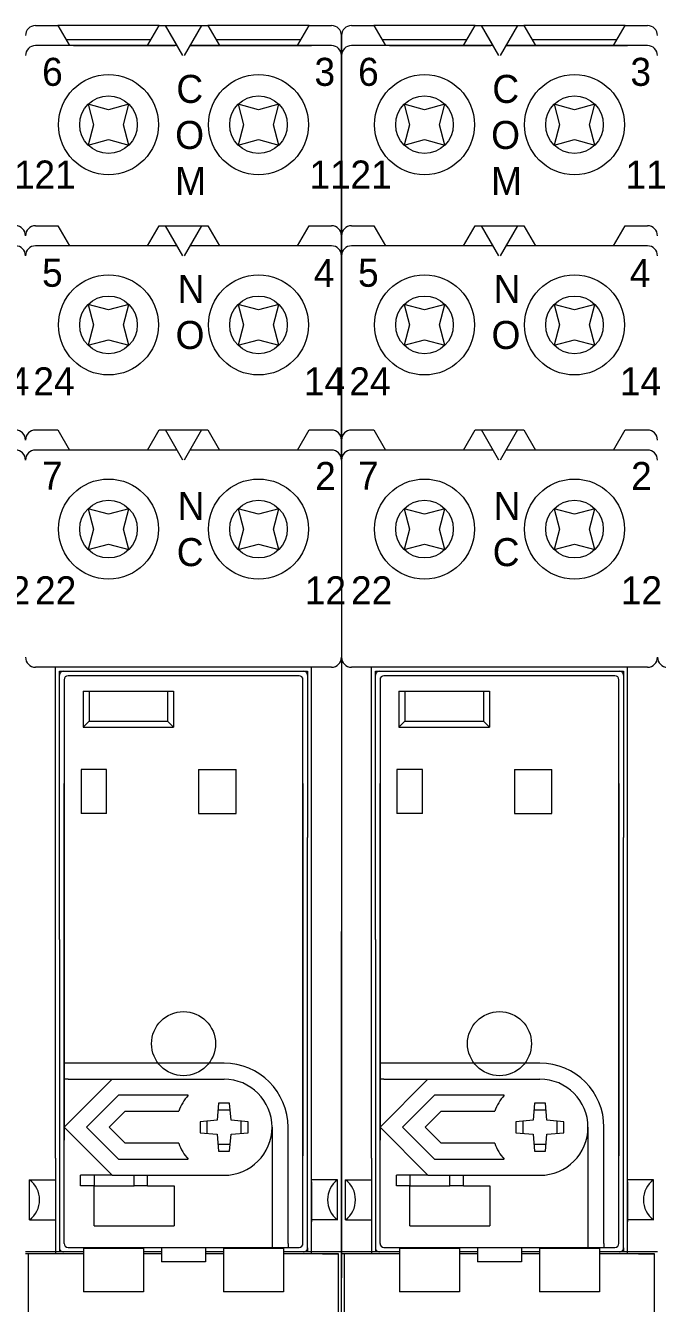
# Model space of a CAD drawing. Header units: millimetres. Extents: x -6000 to 26000, y -6000 to 26000.
# Drawn here: x 91.3 to 95.69, y -4571.37 to -4562.5 of the extents above; entities that cross this region are included whole.
import ezdxf

# ---------------------------------------------------------------- set-up
doc = ezdxf.new("R2010")
doc.units = ezdxf.units.MM
doc.header["$MEASUREMENT"] = 0
doc.linetypes.add('HIDDEN2', pattern=[2.38125, 1.5875, -0.79375])
doc.layers.add('Чертеж и Рисунок_Ном._пера__1', color=7, linetype='Continuous', lineweight=15)
doc.layers.add('Чертеж и Рисунок_Ном._пера__7', color=7, linetype='Continuous', lineweight=15)
doc.styles.add('СГЕНЕРИР_СТИЛЬ_3', font='')
doc.styles.get('СГЕНЕРИР_СТИЛЬ_3').set_extended_font_data('Arial')

msp = doc.modelspace()

# ---------------------------------------------------------------- linework, layer by layer
at = {"layer": 'Чертеж и Рисунок_Ном._пера__7', "color": 7, "linetype": 'Continuous', "lineweight": 15}
for p, q in [((91.3674, -4562.4969), (91.5235, -4562.4969)), ((92.2266, -4562.4969), (91.5235, -4562.4969)), ((91.5235, -4562.4969), (91.6038, -4562.636)), ((92.1463, -4562.636), (92.2266, -4562.4969)), ((92.2266, -4562.4969), (92.2715, -4562.4969)), ((92.2496, -4562.4969), (92.5438, -4562.4969)), ((92.3518, -4562.636), (92.2715, -4562.4969)), ((92.392, -4562.7056), (92.2715, -4562.4969)), ((92.2715, -4562.4969), (92.5219, -4562.4969)), ((92.5219, -4562.4969), (92.4014, -4562.7056)), ((92.5219, -4562.4969), (92.5668, -4562.4969)), ((93.2699, -4562.4969), (92.5668, -4562.4969)), ((92.5668, -4562.4969), (92.6471, -4562.636)), ((93.1896, -4562.636), (93.2699, -4562.4969)), ((93.2699, -4562.4969), (93.426, -4562.4969)), ((93.5651, -4562.4969), (93.7213, -4562.4969)), ((94.4244, -4562.4969), (93.7213, -4562.4969)), ((93.7213, -4562.4969), (93.8016, -4562.636)), ((94.3441, -4562.636), (94.4244, -4562.4969)), ((94.4244, -4562.4969), (94.4693, -4562.4969)), ((94.4474, -4562.4969), (94.7416, -4562.4969)), ((94.5496, -4562.636), (94.4693, -4562.4969)), ((94.5898, -4562.7056), (94.4693, -4562.4969)), ((94.4693, -4562.4969), (94.7197, -4562.4969)), ((94.7197, -4562.4969), (94.5992, -4562.7056)), ((94.7197, -4562.4969), (94.7646, -4562.4969)), ((95.4677, -4562.4969), (94.7646, -4562.4969)), ((94.7646, -4562.4969), (94.8449, -4562.636)), ((95.3874, -4562.636), (95.4677, -4562.4969)), ((95.4677, -4562.4969), (95.6238, -4562.4969)), ((91.5797, -4562.5943), (92.1704, -4562.5943)), ((92.623, -4562.5943), (93.2137, -4562.5943)), ((93.4956, -4562.7056), (93.4956, -4562.5665)), ((93.4956, -4562.5665), (93.4956, -4562.7056)), ((93.7775, -4562.5943), (94.3682, -4562.5943)), ((94.8208, -4562.5943), (95.4114, -4562.5943)), ((92.3518, -4562.636), (91.3674, -4562.636)), ((91.6317, -4562.636), (92.3366, -4562.636)), ((92.4416, -4562.636), (93.2869, -4562.636)), ((93.426, -4562.636), (92.4416, -4562.636)), ((92.4568, -4562.636), (93.2869, -4562.636)), ((94.5496, -4562.636), (93.5651, -4562.636)), ((93.8294, -4562.636), (94.5344, -4562.636)), ((94.6394, -4562.636), (95.4847, -4562.636)), ((95.6238, -4562.636), (94.6394, -4562.636)), ((94.6546, -4562.636), (95.4847, -4562.636)), ((93.4956, -4562.7056), (93.4956, -4568.791)), ((93.4956, -4563.9575), (93.4956, -4562.7056)), ((93.4956, -4562.7056), (93.4956, -4568.791)), ((93.4956, -4562.7056), (93.4956, -4563.9575)), ((91.7334, -4563.0438), (91.7714, -4563.1855)), ((91.8751, -4563.0818), (91.7334, -4563.0438)), ((92.0167, -4563.0438), (91.8751, -4563.0818)), ((91.9788, -4563.1855), (92.0167, -4563.0438)), ((92.9183, -4563.0818), (92.7767, -4563.0438)), ((92.7767, -4563.0438), (92.8146, -4563.1855)), ((93.06, -4563.0438), (92.9183, -4563.0818)), ((93.022, -4563.1855), (93.06, -4563.0438)), ((93.9312, -4563.0438), (93.9692, -4563.1855)), ((94.0729, -4563.0818), (93.9312, -4563.0438)), ((94.2145, -4563.0438), (94.0729, -4563.0818)), ((94.1765, -4563.1855), (94.2145, -4563.0438)), ((95.1161, -4563.0818), (94.9745, -4563.0438)), ((94.9745, -4563.0438), (95.0124, -4563.1855)), ((95.2577, -4563.0438), (95.1161, -4563.0818)), ((95.2198, -4563.1855), (95.2577, -4563.0438)), ((91.7714, -4563.1855), (91.7334, -4563.3271)), ((92.0167, -4563.3271), (91.9788, -4563.1855)), ((92.8146, -4563.1855), (92.7767, -4563.3271)), ((93.06, -4563.3271), (93.022, -4563.1855)), ((93.9692, -4563.1855), (93.9312, -4563.3271)), ((94.2145, -4563.3271), (94.1765, -4563.1855)), ((95.0124, -4563.1855), (94.9745, -4563.3271)), ((95.2577, -4563.3271), (95.2198, -4563.1855)), ((91.7334, -4563.3271), (91.8751, -4563.2891)), ((91.8751, -4563.2891), (92.0167, -4563.3271)), ((92.7767, -4563.3271), (92.9183, -4563.2891)), ((92.9183, -4563.2891), (93.06, -4563.3271)), ((93.9312, -4563.3271), (94.0729, -4563.2891)), ((94.0729, -4563.2891), (94.2145, -4563.3271)), ((94.9745, -4563.3271), (95.1161, -4563.2891)), ((95.1161, -4563.2891), (95.2577, -4563.3271)), ((91.3674, -4563.8879), (91.5235, -4563.8879)), ((91.5235, -4563.8879), (91.6038, -4564.027)), ((92.1463, -4564.027), (92.2266, -4563.8879)), ((92.2266, -4563.8879), (92.2715, -4563.8879)), ((92.392, -4564.0966), (92.2715, -4563.8879)), ((92.2715, -4563.8879), (92.5219, -4563.8879)), ((92.5219, -4563.8879), (92.4014, -4564.0966)), ((92.5219, -4563.8879), (92.5668, -4563.8879)), ((92.5668, -4563.8879), (92.6471, -4564.027)), ((93.1896, -4564.027), (93.2699, -4563.8879)), ((93.2699, -4563.8879), (93.426, -4563.8879)), ((93.5651, -4563.8879), (93.7213, -4563.8879)), ((93.7213, -4563.8879), (93.8016, -4564.027)), ((94.3441, -4564.027), (94.4244, -4563.8879)), ((94.4244, -4563.8879), (94.4693, -4563.8879)), ((94.5898, -4564.0966), (94.4693, -4563.8879)), ((94.4693, -4563.8879), (94.7197, -4563.8879)), ((94.7197, -4563.8879), (94.5992, -4564.0966)), ((94.7197, -4563.8879), (94.7646, -4563.8879)), ((94.7646, -4563.8879), (94.8449, -4564.027)), ((95.3874, -4564.027), (95.4677, -4563.8879)), ((95.4677, -4563.8879), (95.6238, -4563.8879)), ((92.3518, -4564.027), (91.3674, -4564.027)), ((93.426, -4564.027), (92.4416, -4564.027)), ((93.4956, -4564.0966), (93.4956, -4563.9575)), ((93.4956, -4563.9575), (93.4956, -4564.0966)), ((94.5496, -4564.027), (93.5651, -4564.027)), ((95.6238, -4564.027), (94.6394, -4564.027)), ((93.4956, -4565.3763), (93.4956, -4564.0966)), ((93.4956, -4564.0966), (93.4956, -4565.3763)), ((91.7334, -4564.4348), (91.7714, -4564.5765)), ((91.8751, -4564.4728), (91.7334, -4564.4348)), ((92.0167, -4564.4348), (91.8751, -4564.4728)), ((91.9788, -4564.5765), (92.0167, -4564.4348)), ((92.7767, -4564.4348), (92.8146, -4564.5765)), ((92.9183, -4564.4728), (92.7767, -4564.4348)), ((93.06, -4564.4348), (92.9183, -4564.4728)), ((93.022, -4564.5765), (93.06, -4564.4348)), ((93.9312, -4564.4348), (93.9692, -4564.5765)), ((94.0729, -4564.4728), (93.9312, -4564.4348)), ((94.2145, -4564.4348), (94.0729, -4564.4728)), ((94.1765, -4564.5765), (94.2145, -4564.4348)), ((94.9745, -4564.4348), (95.0124, -4564.5765)), ((95.1161, -4564.4728), (94.9745, -4564.4348)), ((95.2577, -4564.4348), (95.1161, -4564.4728)), ((95.2198, -4564.5765), (95.2577, -4564.4348)), ((91.7714, -4564.5765), (91.7334, -4564.7181)), ((92.0167, -4564.7181), (91.9788, -4564.5765)), ((92.8146, -4564.5765), (92.7767, -4564.7181)), ((93.06, -4564.7181), (93.022, -4564.5765)), ((93.9692, -4564.5765), (93.9312, -4564.7181)), ((94.2145, -4564.7181), (94.1765, -4564.5765)), ((95.0124, -4564.5765), (94.9745, -4564.7181)), ((95.2577, -4564.7181), (95.2198, -4564.5765)), ((91.7334, -4564.7181), (91.8751, -4564.6801)), ((91.8751, -4564.6801), (92.0167, -4564.7181)), ((92.7767, -4564.7181), (92.9183, -4564.6801)), ((92.9183, -4564.6801), (93.06, -4564.7181)), ((93.9312, -4564.7181), (94.0729, -4564.6801)), ((94.0729, -4564.6801), (94.2145, -4564.7181)), ((94.9745, -4564.7181), (95.1161, -4564.6801)), ((95.1161, -4564.6801), (95.2577, -4564.7181)), ((91.3674, -4565.3067), (91.5235, -4565.3067)), ((91.5235, -4565.3067), (91.6038, -4565.4458)), ((92.1463, -4565.4458), (92.2266, -4565.3067)), ((92.2266, -4565.3067), (92.2715, -4565.3067)), ((92.392, -4565.5154), (92.2715, -4565.3067)), ((92.2715, -4565.3067), (92.5219, -4565.3067)), ((92.5219, -4565.3067), (92.4014, -4565.5154)), ((92.5219, -4565.3067), (92.5668, -4565.3067)), ((92.5668, -4565.3067), (92.6471, -4565.4458)), ((93.1896, -4565.4458), (93.2699, -4565.3067)), ((93.2699, -4565.3067), (93.426, -4565.3067)), ((93.5651, -4565.3067), (93.7213, -4565.3067)), ((93.7213, -4565.3067), (93.8016, -4565.4458)), ((94.3441, -4565.4458), (94.4244, -4565.3067)), ((94.4244, -4565.3067), (94.4693, -4565.3067)), ((94.5898, -4565.5154), (94.4693, -4565.3067)), ((94.4693, -4565.3067), (94.7197, -4565.3067)), ((94.7197, -4565.3067), (94.5992, -4565.5154)), ((94.7197, -4565.3067), (94.7646, -4565.3067)), ((94.7646, -4565.3067), (94.8449, -4565.4458)), ((95.3874, -4565.4458), (95.4677, -4565.3067)), ((95.4677, -4565.3067), (95.6238, -4565.3067)), ((92.3518, -4565.4458), (91.3674, -4565.4458)), ((93.426, -4565.4458), (92.4416, -4565.4458)), ((93.4956, -4565.5154), (93.4956, -4565.3763)), ((93.4956, -4565.3763), (93.4956, -4565.5154)), ((94.5496, -4565.4458), (93.5651, -4565.4458)), ((95.6238, -4565.4458), (94.6394, -4565.4458)), ((91.7334, -4565.8536), (91.7714, -4565.9953)), ((91.8751, -4565.8916), (91.7334, -4565.8536)), ((92.0167, -4565.8536), (91.8751, -4565.8916)), ((91.9788, -4565.9953), (92.0167, -4565.8536)), ((92.9183, -4565.8916), (92.7767, -4565.8536)), ((92.7767, -4565.8536), (92.8146, -4565.9953)), ((93.06, -4565.8536), (92.9183, -4565.8916)), ((93.022, -4565.9953), (93.06, -4565.8536)), ((93.9312, -4565.8536), (93.9692, -4565.9953)), ((94.0729, -4565.8916), (93.9312, -4565.8536)), ((94.2145, -4565.8536), (94.0729, -4565.8916)), ((94.1765, -4565.9953), (94.2145, -4565.8536)), ((95.1161, -4565.8916), (94.9745, -4565.8536)), ((94.9745, -4565.8536), (95.0124, -4565.9953)), ((95.2577, -4565.8536), (95.1161, -4565.8916)), ((95.2198, -4565.9953), (95.2577, -4565.8536)), ((91.7714, -4565.9953), (91.7334, -4566.1369)), ((92.0167, -4566.1369), (91.9788, -4565.9953)), ((92.8146, -4565.9953), (92.7767, -4566.1369)), ((93.06, -4566.1369), (93.022, -4565.9953)), ((93.9692, -4565.9953), (93.9312, -4566.1369)), ((94.2145, -4566.1369), (94.1765, -4565.9953)), ((95.0124, -4565.9953), (94.9745, -4566.1369)), ((95.2577, -4566.1369), (95.2198, -4565.9953)), ((91.7334, -4566.1369), (91.8751, -4566.099)), ((91.8751, -4566.099), (92.0167, -4566.1369)), ((92.7767, -4566.1369), (92.9183, -4566.099)), ((92.9183, -4566.099), (93.06, -4566.1369)), ((93.9312, -4566.1369), (94.0729, -4566.099)), ((94.0729, -4566.099), (94.2145, -4566.1369)), ((94.9745, -4566.1369), (95.1161, -4566.099)), ((95.1161, -4566.099), (95.2577, -4566.1369)), ((93.426, -4566.9551), (91.3674, -4566.9551)), ((91.5065, -4570.3662), (91.5065, -4566.9551)), ((93.2869, -4571.0307), (93.2869, -4566.9551)), ((95.6238, -4566.9551), (93.5651, -4566.9551)), ((93.7042, -4570.3662), (93.7042, -4566.9551)), ((95.4847, -4571.0307), (95.4847, -4566.9551)), ((91.5343, -4567.0107), (91.5343, -4566.9829)), ((91.5343, -4566.9829), (93.2591, -4566.9829)), ((91.5343, -4567.6923), (91.5343, -4567.0107)), ((91.5656, -4567.042), (91.5656, -4569.7058)), ((93.2, -4567.0142), (91.5934, -4567.0142)), ((93.2278, -4570.9577), (93.2278, -4567.042)), ((93.2313, -4566.9829), (93.2591, -4566.9829)), ((93.2591, -4566.9829), (93.2591, -4567.0107)), ((93.2591, -4566.9829), (93.2591, -4568.1374)), ((93.7321, -4567.0107), (93.7321, -4566.9829)), ((93.7321, -4566.9829), (95.4569, -4566.9829)), ((93.7321, -4567.6923), (93.7321, -4567.0107)), ((93.7634, -4567.042), (93.7634, -4569.7058)), ((95.3978, -4567.0142), (93.7912, -4567.0142)), ((95.4256, -4570.9577), (95.4256, -4567.042)), ((95.4291, -4566.9829), (95.4569, -4566.9829)), ((95.4569, -4566.9829), (95.4569, -4567.0107)), ((95.4569, -4566.9829), (95.4569, -4568.1374)), ((91.6977, -4567.122), (92.3272, -4567.122)), ((91.6977, -4567.122), (91.6977, -4567.3724)), ((91.7395, -4567.122), (91.7395, -4567.3306)), ((92.2854, -4567.122), (92.2854, -4567.3306)), ((92.3272, -4567.122), (92.3272, -4567.3724)), ((93.8955, -4567.122), (94.5249, -4567.122)), ((93.8955, -4567.122), (93.8955, -4567.3724)), ((93.9372, -4567.122), (93.9372, -4567.3306)), ((94.4832, -4567.122), (94.4832, -4567.3306)), ((94.5249, -4567.122), (94.5249, -4567.3724)), ((91.6977, -4567.3724), (91.7395, -4567.3306)), ((91.6977, -4567.3724), (92.3272, -4567.3724)), ((91.7395, -4567.3306), (92.2854, -4567.3306)), ((92.3272, -4567.3724), (92.2854, -4567.3306)), ((93.8955, -4567.3724), (93.9372, -4567.3306)), ((93.8955, -4567.3724), (94.5249, -4567.3724)), ((93.9372, -4567.3306), (94.4832, -4567.3306)), ((94.5249, -4567.3724), (94.4832, -4567.3306)), ((91.8612, -4567.6645), (91.6838, -4567.6645)), ((91.6838, -4567.6645), (91.6838, -4567.9705)), ((91.8612, -4567.9705), (91.8612, -4567.6645)), ((92.501, -4567.6645), (92.7618, -4567.6645)), ((92.501, -4567.6645), (92.501, -4567.9705)), ((92.7618, -4567.9705), (92.7618, -4567.6645)), ((94.0589, -4567.6645), (93.8816, -4567.6645)), ((93.8816, -4567.6645), (93.8816, -4567.9705)), ((94.0589, -4567.9705), (94.0589, -4567.6645)), ((94.6988, -4567.6645), (94.9596, -4567.6645)), ((94.6988, -4567.6645), (94.6988, -4567.9705)), ((94.9596, -4567.9705), (94.9596, -4567.6645)), ((91.5343, -4568.1374), (91.5343, -4567.6923)), ((93.7321, -4568.1374), (93.7321, -4567.6923)), ((91.5654, -4567.7618), (91.5654, -4570.3491)), ((93.228, -4570.3491), (93.228, -4567.7618)), ((93.7631, -4567.7618), (93.7631, -4570.3491)), ((95.4258, -4570.3491), (95.4258, -4567.7618)), ((91.8612, -4567.9705), (91.6838, -4567.9705)), ((92.501, -4567.9705), (92.7618, -4567.9705)), ((94.0589, -4567.9705), (93.8816, -4567.9705)), ((94.6988, -4567.9705), (94.9596, -4567.9705)), ((91.5343, -4568.8468), (91.5343, -4568.1374)), ((93.2591, -4570.989), (93.2591, -4568.1374)), ((93.7321, -4568.8468), (93.7321, -4568.1374)), ((95.4569, -4570.989), (95.4569, -4568.1374)), ((93.4956, -4572.4356), (93.4956, -4568.791)), ((93.4956, -4568.791), (93.4956, -4571.0585)), ((91.5343, -4568.8468), (91.5343, -4571.0168)), ((93.7321, -4568.8468), (93.7321, -4571.0168)), ((91.5934, -4569.7058), (91.5656, -4569.7058)), ((91.5656, -4569.7058), (91.5656, -4569.8171)), ((92.6784, -4569.7058), (91.5934, -4569.7058)), ((93.7912, -4569.7058), (93.7634, -4569.7058)), ((93.7634, -4569.7058), (93.7634, -4569.8171)), ((94.8762, -4569.7058), (93.7912, -4569.7058)), ((91.5934, -4569.8171), (91.5656, -4569.8171)), ((91.5656, -4569.8171), (91.5656, -4570.1509)), ((91.5656, -4570.1509), (91.8994, -4569.8171)), ((91.5934, -4569.8171), (92.6784, -4569.8171)), ((93.7912, -4569.8171), (93.7634, -4569.8171)), ((93.7634, -4569.8171), (93.7634, -4570.1509)), ((93.7634, -4570.1509), (94.0972, -4569.8171)), ((93.7912, -4569.8171), (94.8762, -4569.8171)), ((91.9455, -4569.9283), (91.723, -4570.1509)), ((92.4295, -4569.9283), (91.9455, -4569.9283)), ((94.1433, -4569.9283), (93.9207, -4570.1509)), ((94.6273, -4569.9283), (94.1433, -4569.9283)), ((91.8803, -4570.1509), (91.9916, -4570.0396)), ((91.9916, -4570.0396), (92.3636, -4570.0396)), ((92.6401, -4569.984), (92.6298, -4570.1023)), ((92.7209, -4570.0324), (92.6359, -4570.0324)), ((92.7166, -4569.984), (92.6401, -4569.984)), ((92.727, -4570.1023), (92.7166, -4569.984)), ((94.0781, -4570.1509), (94.1894, -4570.0396)), ((94.1894, -4570.0396), (94.5614, -4570.0396)), ((94.8379, -4569.984), (94.8276, -4570.1023)), ((94.9186, -4570.0324), (94.8337, -4570.0324)), ((94.9144, -4569.984), (94.8379, -4569.984)), ((94.9248, -4570.1023), (94.9144, -4569.984)), ((91.5656, -4570.1509), (91.5656, -4570.2411)), ((91.5656, -4570.1509), (91.8994, -4570.4847)), ((91.723, -4570.1509), (91.9455, -4570.3735)), ((91.9916, -4570.2622), (91.8803, -4570.1509)), ((92.6298, -4570.1023), (92.5115, -4570.1126)), ((92.5115, -4570.1126), (92.5115, -4570.1891)), ((92.5599, -4570.1084), (92.5599, -4570.1934)), ((92.8453, -4570.1126), (92.727, -4570.1023)), ((92.7968, -4570.1934), (92.7968, -4570.1084)), ((92.8453, -4570.1891), (92.8453, -4570.1126)), ((93.0122, -4570.1509), (93.0122, -4570.9577)), ((93.1235, -4570.9577), (93.1235, -4570.1509)), ((93.7634, -4570.1509), (93.7634, -4570.2411)), ((93.7634, -4570.1509), (94.0972, -4570.4847)), ((93.9207, -4570.1509), (94.1433, -4570.3735)), ((94.1894, -4570.2622), (94.0781, -4570.1509)), ((94.8276, -4570.1023), (94.7092, -4570.1126)), ((94.7092, -4570.1126), (94.7092, -4570.1891)), ((94.7577, -4570.1084), (94.7577, -4570.1934)), ((95.0431, -4570.1126), (94.9248, -4570.1023)), ((94.9946, -4570.1934), (94.9946, -4570.1084)), ((95.0431, -4570.1891), (95.0431, -4570.1126)), ((95.21, -4570.1509), (95.21, -4570.9577)), ((95.3213, -4570.9577), (95.3213, -4570.1509)), ((91.5656, -4570.9577), (91.5656, -4570.2411)), ((92.5115, -4570.1891), (92.6298, -4570.1995)), ((92.6298, -4570.1995), (92.6401, -4570.3178)), ((92.7166, -4570.3178), (92.727, -4570.1995)), ((92.727, -4570.1995), (92.8453, -4570.1891)), ((93.7634, -4570.9577), (93.7634, -4570.2411)), ((94.7092, -4570.1891), (94.8276, -4570.1995)), ((94.8276, -4570.1995), (94.8379, -4570.3178)), ((94.9144, -4570.3178), (94.9248, -4570.1995)), ((94.9248, -4570.1995), (95.0431, -4570.1891)), ((92.3636, -4570.2622), (91.9916, -4570.2622)), ((92.6359, -4570.2694), (92.7209, -4570.2694)), ((92.6401, -4570.3178), (92.7166, -4570.3178)), ((94.5614, -4570.2622), (94.1894, -4570.2622)), ((94.8337, -4570.2694), (94.9186, -4570.2694)), ((94.8379, -4570.3178), (94.9144, -4570.3178)), ((91.5065, -4570.3662), (91.5065, -4571.0307)), ((91.9455, -4570.3735), (92.4295, -4570.3735)), ((93.7042, -4570.3662), (93.7042, -4571.0307)), ((94.1433, -4570.3735), (94.6273, -4570.3735)), ((91.7742, -4570.4847), (91.681, -4570.4847)), ((91.681, -4570.5578), (91.681, -4570.4847)), ((91.7742, -4570.4847), (91.7742, -4570.5578)), ((91.8994, -4570.4847), (91.7742, -4570.4847)), ((91.8994, -4570.4847), (92.6784, -4570.4847)), ((92.0524, -4570.5578), (92.0524, -4570.4847)), ((92.1456, -4570.5578), (92.1456, -4570.4847)), ((93.972, -4570.4847), (93.8788, -4570.4847)), ((93.8788, -4570.5578), (93.8788, -4570.4847)), ((93.972, -4570.4847), (93.972, -4570.5578)), ((94.0972, -4570.4847), (93.972, -4570.4847)), ((94.0972, -4570.4847), (94.8762, -4570.4847)), ((94.2502, -4570.5578), (94.2502, -4570.4847)), ((94.3434, -4570.5578), (94.3434, -4570.4847)), ((91.3256, -4570.7942), (91.3256, -4570.516)), ((91.3256, -4570.516), (91.5065, -4570.516)), ((91.7742, -4570.5578), (91.681, -4570.5578)), ((91.7742, -4570.5578), (92.0524, -4570.5578)), ((91.7742, -4570.836), (91.7742, -4570.5578)), ((92.1456, -4570.5578), (92.0524, -4570.5578)), ((92.1456, -4570.5578), (92.2534, -4570.5578)), ((92.2534, -4570.5578), (92.3306, -4570.5578)), ((92.3306, -4570.5578), (92.3306, -4570.836)), ((93.4678, -4570.516), (93.2869, -4570.516)), ((93.2869, -4570.5299), (93.2869, -4570.8081)), ((93.4678, -4570.7942), (93.4678, -4570.516)), ((93.5234, -4570.7942), (93.5234, -4570.516)), ((93.5234, -4570.516), (93.7042, -4570.516)), ((93.972, -4570.5578), (93.8788, -4570.5578)), ((93.972, -4570.5578), (94.2502, -4570.5578)), ((93.972, -4570.836), (93.972, -4570.5578)), ((94.3434, -4570.5578), (94.2502, -4570.5578)), ((94.3434, -4570.5578), (94.4511, -4570.5578)), ((94.4511, -4570.5578), (94.5284, -4570.5578)), ((94.5284, -4570.5578), (94.5284, -4570.836)), ((95.6656, -4570.516), (95.4847, -4570.516)), ((95.4847, -4570.5299), (95.4847, -4570.8081)), ((95.6656, -4570.7942), (95.6656, -4570.516)), ((91.3256, -4570.7942), (91.5065, -4570.7942)), ((91.7742, -4570.836), (92.3279, -4570.836)), ((92.3279, -4570.836), (92.3306, -4570.836)), ((93.4678, -4570.7942), (93.2869, -4570.7942)), ((93.5234, -4570.7942), (93.7042, -4570.7942)), ((93.972, -4570.836), (94.5257, -4570.836)), ((94.5257, -4570.836), (94.5284, -4570.836)), ((95.6656, -4570.7942), (95.4847, -4570.7942)), ((93.4956, -4570.9194), (93.4956, -4571.0585)), ((91.7012, -4571.0168), (91.2978, -4571.0168)), ((91.7012, -4571.0307), (91.2978, -4571.0307)), ((91.43, -4571.0307), (91.3187, -4571.0307)), ((91.3187, -4571.5871), (91.3187, -4571.0307)), ((91.7012, -4571.0307), (91.43, -4571.0307)), ((91.7012, -4571.0168), (91.5343, -4571.0168)), ((91.5934, -4570.9855), (92.368, -4570.9855)), ((91.7012, -4570.9937), (91.7012, -4571.295)), ((92.1185, -4570.9937), (91.7012, -4570.9937)), ((92.1185, -4570.9937), (92.1185, -4571.295)), ((92.2437, -4571.0168), (92.1185, -4571.0168)), ((92.2437, -4571.0307), (92.1185, -4571.0307)), ((92.2437, -4571.0307), (92.1185, -4571.0307)), ((92.2437, -4570.9889), (92.2437, -4571.0863)), ((92.5497, -4570.9889), (92.2437, -4570.9889)), ((92.368, -4570.9855), (93.0122, -4570.9855)), ((92.5497, -4570.9889), (92.5497, -4571.0863)), ((92.6749, -4571.0168), (92.5497, -4571.0168)), ((92.6749, -4571.0168), (92.5497, -4571.0168)), ((92.6749, -4571.0307), (92.5497, -4571.0307)), ((92.6749, -4571.0307), (92.5497, -4571.0307)), ((93.0922, -4570.9937), (92.6749, -4570.9937)), ((92.6749, -4570.9937), (92.6749, -4571.295)), ((93.0122, -4570.9577), (93.0122, -4570.9855)), ((93.0122, -4570.9855), (93.1235, -4570.9855)), ((93.0922, -4570.9937), (93.0922, -4571.295)), ((93.2591, -4571.0168), (93.0922, -4571.0168)), ((93.4956, -4571.0168), (93.0922, -4571.0168)), ((93.4747, -4571.0307), (93.0922, -4571.0307)), ((93.3634, -4571.0307), (93.0922, -4571.0307)), ((93.1235, -4570.9577), (93.1235, -4570.9855)), ((93.1235, -4570.9855), (93.2, -4570.9855)), ((93.2591, -4570.989), (93.2591, -4571.0168)), ((93.3634, -4571.0307), (93.4747, -4571.0307)), ((93.4747, -4571.5871), (93.4747, -4571.0307)), ((93.899, -4571.0168), (93.4956, -4571.0168)), ((93.899, -4571.0307), (93.4956, -4571.0307)), ((93.6277, -4571.0307), (93.5165, -4571.0307)), ((93.5165, -4571.5871), (93.5165, -4571.0307)), ((93.899, -4571.0307), (93.6277, -4571.0307)), ((93.899, -4571.0168), (93.7321, -4571.0168)), ((93.7912, -4570.9855), (94.5658, -4570.9855)), ((93.899, -4570.9937), (93.899, -4571.295)), ((94.3163, -4570.9937), (93.899, -4570.9937)), ((94.3163, -4570.9937), (94.3163, -4571.295)), ((94.4415, -4571.0168), (94.3163, -4571.0168)), ((94.4415, -4571.0307), (94.3163, -4571.0307)), ((94.4415, -4571.0307), (94.3163, -4571.0307)), ((94.4415, -4570.9889), (94.4415, -4571.0863)), ((94.7475, -4570.9889), (94.4415, -4570.9889)), ((94.5658, -4570.9855), (95.21, -4570.9855)), ((94.7475, -4570.9889), (94.7475, -4571.0863)), ((94.8727, -4571.0168), (94.7475, -4571.0168)), ((94.8727, -4571.0168), (94.7475, -4571.0168)), ((94.8727, -4571.0307), (94.7475, -4571.0307)), ((94.8727, -4571.0307), (94.7475, -4571.0307)), ((95.29, -4570.9937), (94.8727, -4570.9937)), ((94.8727, -4570.9937), (94.8727, -4571.295)), ((95.21, -4570.9577), (95.21, -4570.9855)), ((95.21, -4570.9855), (95.3213, -4570.9855)), ((95.29, -4570.9937), (95.29, -4571.295)), ((95.4569, -4571.0168), (95.29, -4571.0168)), ((95.6934, -4571.0168), (95.29, -4571.0168)), ((95.6725, -4571.0307), (95.29, -4571.0307)), ((95.5612, -4571.0307), (95.29, -4571.0307)), ((95.3213, -4570.9577), (95.3213, -4570.9855)), ((95.3213, -4570.9855), (95.3978, -4570.9855)), ((95.4569, -4570.989), (95.4569, -4571.0168)), ((95.5612, -4571.0307), (95.6725, -4571.0307)), ((95.6725, -4571.5871), (95.6725, -4571.0307)), ((92.5497, -4571.0863), (92.2437, -4571.0863)), ((93.4956, -4571.0585), (93.4956, -4571.1976)), ((93.4956, -4571.0585), (93.4956, -4571.1976)), ((93.4956, -4572.4356), (93.4956, -4571.1142)), ((94.7475, -4571.0863), (94.4415, -4571.0863)), ((92.1185, -4571.295), (91.7012, -4571.295)), ((93.0922, -4571.295), (92.6749, -4571.295)), ((94.3163, -4571.295), (93.899, -4571.295)), ((95.29, -4571.295), (94.8727, -4571.295))]:
    msp.add_line(p, q, dxfattribs=at)
for centre, radius in [((91.8751, -4563.1855), 0.3477), ((92.9183, -4563.1855), 0.3477), ((94.0729, -4563.1855), 0.3477), ((95.1161, -4563.1855), 0.3477), ((91.8751, -4563.1855), 0.2003), ((92.9183, -4563.1855), 0.2003), ((94.0729, -4563.1855), 0.2003), ((95.1161, -4563.1855), 0.2003), ((91.8751, -4564.5765), 0.3477), ((92.9183, -4564.5765), 0.3477), ((94.0729, -4564.5765), 0.3477), ((95.1161, -4564.5765), 0.3477), ((91.8751, -4564.5765), 0.2003), ((92.9183, -4564.5765), 0.2003), ((94.0729, -4564.5765), 0.2003), ((95.1161, -4564.5765), 0.2003), ((91.8751, -4565.9953), 0.3477), ((92.9183, -4565.9953), 0.3477), ((94.0729, -4565.9953), 0.3477), ((95.1161, -4565.9953), 0.3477), ((91.8751, -4565.9953), 0.2003), ((92.9183, -4565.9953), 0.2003), ((94.0729, -4565.9953), 0.2003), ((95.1161, -4565.9953), 0.2003)]:
    msp.add_circle(centre, radius, dxfattribs=at)
at = {"layer": 'Чертеж и Рисунок_Ном._пера__7', "color": 7, "linetype": 'HIDDEN2', "lineweight": 15}
for centre in [(92.3967, -4569.5702), (94.5945, -4569.5702)]:
    msp.add_circle(centre, 0.2226, dxfattribs=at)
at = {"layer": 'Чертеж и Рисунок_Ном._пера__7', "color": 7, "linetype": 'Continuous', "lineweight": 15}
for centre, radius, start, end in [((91.3674, -4562.5665), 0.0695, 90, 180), ((93.426, -4562.5665), 0.0695, 0, 90), ((93.5651, -4562.5665), 0.0695, 90, 180), ((95.6238, -4562.5665), 0.0695, 0, 90), ((91.3674, -4562.7056), 0.0695, 90, 180), ((93.426, -4562.7056), 0.0695, 0, 90), ((93.5651, -4562.7056), 0.0695, 90, 180), ((95.6238, -4562.7056), 0.0695, 0, 90), ((91.2283, -4563.9575), 0.0695, 0, 90), ((91.3674, -4563.9575), 0.0695, 90, 180), ((93.426, -4563.9575), 0.0695, 0, 90), ((93.5651, -4563.9575), 0.0695, 90, 180), ((95.6238, -4563.9575), 0.0695, 0, 90), ((91.2283, -4564.0966), 0.0695, 0, 90), ((91.3674, -4564.0966), 0.0695, 90, 180), ((93.426, -4564.0966), 0.0695, 0, 90), ((93.5651, -4564.0966), 0.0695, 90, 180), ((95.6238, -4564.0966), 0.0695, 0, 90), ((91.2283, -4565.3763), 0.0695, 0, 90), ((91.3674, -4565.3763), 0.0695, 90, 180), ((93.426, -4565.3763), 0.0695, 0, 90), ((93.5651, -4565.3763), 0.0695, 90, 180), ((95.6238, -4565.3763), 0.0695, 0, 90), ((91.2283, -4565.5154), 0.0695, 0, 90), ((91.3674, -4565.5154), 0.0695, 90, 180), ((93.426, -4565.5154), 0.0695, 0, 90), ((93.5651, -4565.5154), 0.0695, 90, 180), ((95.6238, -4565.5154), 0.0695, 0, 90), ((91.3674, -4566.8855), 0.0695, 180, 270), ((93.426, -4566.8855), 0.0695, 270, 0), ((93.5651, -4566.8855), 0.0695, 180, 270), ((95.6238, -4566.8855), 0.0695, 270, 0), ((95.7629, -4566.8855), 0.0695, 180, 270), ((91.5621, -4567.0107), 0.0278, 89.9991, 180.0009), ((91.5934, -4567.042), 0.0278, 90, 180), ((93.2, -4567.042), 0.0278, 0, 90), ((93.2313, -4567.0107), 0.0278, 359.9991, 90.0009), ((93.7599, -4567.0107), 0.0278, 89.9991, 180.0009), ((93.7912, -4567.042), 0.0278, 90, 180), ((95.3978, -4567.042), 0.0278, 0, 90), ((95.4291, -4567.0107), 0.0278, 359.9991, 90.0009), ((92.6784, -4570.1509), 0.4451, 0, 90), ((94.8762, -4570.1509), 0.4451, 0, 90), ((92.6784, -4570.1509), 0.3338, 0, 90), ((94.8762, -4570.1509), 0.3338, 0, 90), ((92.6784, -4570.1509), 0.3338, 138.18969, 160.52878), ((94.8762, -4570.1509), 0.3338, 138.18969, 160.52878), ((92.6784, -4570.1509), 0.3338, 270, 0), ((94.8762, -4570.1509), 0.3338, 270, 0), ((92.6784, -4570.1509), 0.3338, 199.47122, 221.81031), ((94.8762, -4570.1509), 0.3338, 199.47122, 221.81031), ((91.2213, -4570.6551), 0.1739, 306.8699, 53.1301), ((93.5721, -4570.6551), 0.1739, 126.8699, 233.1301), ((93.4191, -4570.6551), 0.1739, 306.8699, 53.1301), ((95.7699, -4570.6551), 0.1739, 126.8699, 233.1301), ((91.5621, -4570.989), 0.0278, 179.9991, 270.0009), ((91.5934, -4570.9577), 0.0278, 180, 270), ((93.2, -4570.9577), 0.0278, 270, 0), ((93.2313, -4570.989), 0.0278, 269.9991, 0.0009), ((93.7599, -4570.989), 0.0278, 179.9991, 270.0009), ((93.7912, -4570.9577), 0.0278, 180, 270), ((95.3978, -4570.9577), 0.0278, 270, 0), ((95.4291, -4570.989), 0.0278, 269.9991, 0.0009)]:
    msp.add_arc(centre, radius, start, end, dxfattribs=at)

# ---------------------------------------------------------------- texts
at = {"layer": 'Чертеж и Рисунок_Ном._пера__1', "color": 7, "linetype": 'Continuous', "lineweight": 15, "char_height": 0.19474, "attachment_point": 7, "style": 'СГЕНЕРИР_СТИЛЬ_3'}
for s, insert in [('\\A1;{\\W0.950000x;\\pql;\\fArial|b0|i0|c204|p38;6}', (91.4133, -4562.9185)), ('\\A1;{\\W0.950000x;\\pql;\\fArial|b0|i0|c204|p38;3}', (93.3073, -4562.9186)), ('\\A1;{\\W0.950000x;\\pql;\\fArial|b0|i0|c204|p38;6}', (93.611, -4562.9185)), ('\\A1;{\\W0.950000x;\\pql;\\fArial|b0|i0|c204|p38;3}', (95.5051, -4562.9186)), ('\\A1;{\\W0.950000x;\\pql;\\fArial|b0|i0|c204|p38;C}', (92.3467, -4563.0371)), ('\\A1;{\\W0.950000x;\\pql;\\fArial|b0|i0|c204|p38;C}', (94.5445, -4563.0371)), ('\\A1;{\\W0.950000x;\\pql;\\fArial|b0|i0|c204|p38;O}', (92.3386, -4563.3571)), ('\\A1;{\\W0.950000x;\\pql;\\fArial|b0|i0|c204|p38;O}', (94.5364, -4563.3571)), ('\\A1;{\\W0.950000x;\\pql;\\fArial|b0|i0|c204|p38;11}', (91.0753, -4563.6293)), ('\\A1;{\\W0.950000x;\\pql;\\fArial|b0|i0|c204|p38;21}', (91.3598, -4563.6293)), ('\\A1;{\\W0.950000x;\\pql;\\fArial|b0|i0|c204|p38;M}', (92.3379, -4563.6738)), ('\\A1;{\\W0.950000x;\\pql;\\fArial|b0|i0|c204|p38;11}', (93.2731, -4563.6293)), ('\\A1;{\\W0.950000x;\\pql;\\fArial|b0|i0|c204|p38;21}', (93.5575, -4563.6293)), ('\\A1;{\\W0.950000x;\\pql;\\fArial|b0|i0|c204|p38;M}', (94.5357, -4563.6738)), ('\\A1;{\\W0.950000x;\\pql;\\fArial|b0|i0|c204|p38;11}', (95.4708, -4563.6293)), ('\\A1;{\\W0.950000x;\\pql;\\fArial|b0|i0|c204|p38;5}', (91.4128, -4564.3145)), ('\\A1;{\\W0.950000x;\\pql;\\fArial|b0|i0|c204|p38;4}', (93.3022, -4564.3143)), ('\\A1;{\\W0.950000x;\\pql;\\fArial|b0|i0|c204|p38;5}', (93.6106, -4564.3145)), ('\\A1;{\\W0.950000x;\\pql;\\fArial|b0|i0|c204|p38;4}', (95.5, -4564.3143)), ('\\A1;{\\W0.950000x;\\pql;\\fArial|b0|i0|c204|p38;N}', (92.3562, -4564.4235)), ('\\A1;{\\W0.950000x;\\pql;\\fArial|b0|i0|c204|p38;N}', (94.5539, -4564.4235)), ('\\A1;{\\W0.950000x;\\pql;\\fArial|b0|i0|c204|p38;O}', (92.3414, -4564.7467)), ('\\A1;{\\W0.950000x;\\pql;\\fArial|b0|i0|c204|p38;O}', (94.5391, -4564.7467)), ('\\A1;{\\W0.950000x;\\pql;\\fArial|b0|i0|c204|p38;14}', (91.0364, -4565.066)), ('\\A1;{\\W0.950000x;\\pql;\\fArial|b0|i0|c204|p38;24}', (91.3521, -4565.066)), ('\\A1;{\\W0.950000x;\\pql;\\fArial|b0|i0|c204|p38;14}', (93.2342, -4565.066)), ('\\A1;{\\W0.950000x;\\pql;\\fArial|b0|i0|c204|p38;24}', (93.5499, -4565.066)), ('\\A1;{\\W0.950000x;\\pql;\\fArial|b0|i0|c204|p38;14}', (95.4319, -4565.066)), ('\\A1;{\\W0.950000x;\\pql;\\fArial|b0|i0|c204|p38;7}', (91.4121, -4565.722)), ('\\A1;{\\W0.950000x;\\pql;\\fArial|b0|i0|c204|p38;2}', (93.3122, -4565.7237)), ('\\A1;{\\W0.950000x;\\pql;\\fArial|b0|i0|c204|p38;7}', (93.6099, -4565.722)), ('\\A1;{\\W0.950000x;\\pql;\\fArial|b0|i0|c204|p38;2}', (95.51, -4565.7237)), ('\\A1;{\\W0.950000x;\\pql;\\fArial|b0|i0|c204|p38;N}', (92.3562, -4565.9321)), ('\\A1;{\\W0.950000x;\\pql;\\fArial|b0|i0|c204|p38;N}', (94.5539, -4565.9321)), ('\\A1;{\\W0.950000x;\\pql;\\fArial|b0|i0|c204|p38;C}', (92.3495, -4566.2553)), ('\\A1;{\\W0.950000x;\\pql;\\fArial|b0|i0|c204|p38;C}', (94.5473, -4566.2553)), ('\\A1;{\\W0.950000x;\\pql;\\fArial|b0|i0|c204|p38;12}', (91.0421, -4566.5179)), ('\\A1;{\\W0.950000x;\\pql;\\fArial|b0|i0|c204|p38;22}', (91.3638, -4566.5179)), ('\\A1;{\\W0.950000x;\\pql;\\fArial|b0|i0|c204|p38;12}', (93.2399, -4566.5179)), ('\\A1;{\\W0.950000x;\\pql;\\fArial|b0|i0|c204|p38;22}', (93.5616, -4566.5179)), ('\\A1;{\\W0.950000x;\\pql;\\fArial|b0|i0|c204|p38;12}', (95.4377, -4566.5179))]:
    msp.add_mtext(s, dxfattribs=dict(at, insert=insert))

doc.saveas('drawing.dxf')
